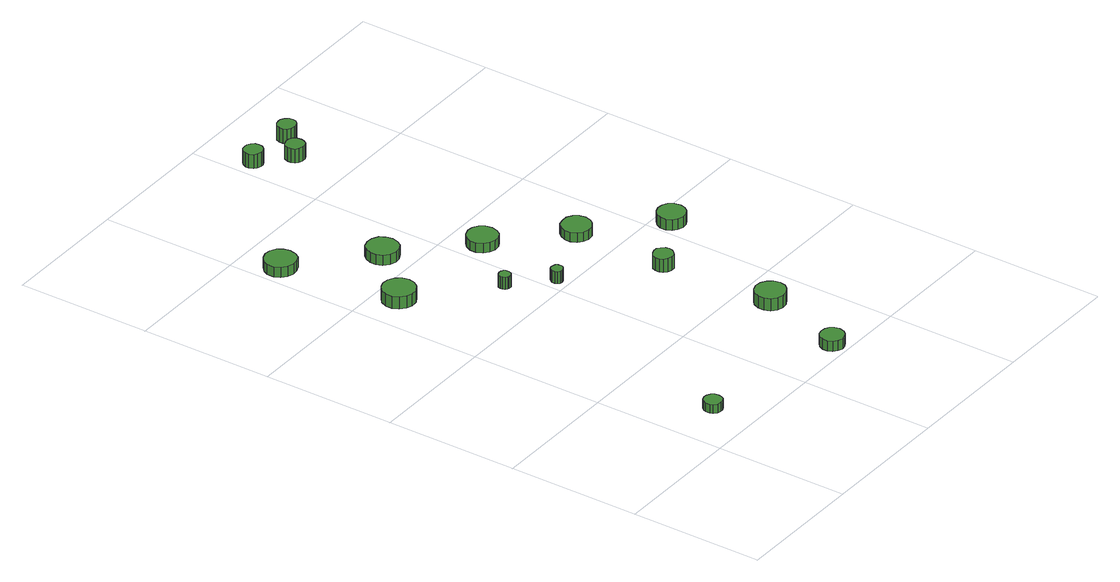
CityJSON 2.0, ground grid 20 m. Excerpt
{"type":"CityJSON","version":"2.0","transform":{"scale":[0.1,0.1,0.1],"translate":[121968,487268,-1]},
"CityObjects":{
"tree1":{"type":"SolitaryVegetationObject","attributes":{"function":"something"},"geometry":[{"type":"MultiSurface","lod":"1","boundaries":[[[0,1,2,3,4,5,6,7,8,9,10,11,12,13,14]],[[15,16,17,18,19,20,21,22,23,24,25,26,27,28,29]],[[0,29,28,1]],[[1,28,27,2]],[[2,27,26,3]],[[3,26,25,4]],[[4,25,24,5]],[[5,24,23,6]],[[6,23,22,7]],[[7,22,21,8]],[[8,21,20,9]],[[9,20,19,10]],[[10,19,18,11]],[[11,18,17,12]],[[12,17,16,13]],[[13,16,15,14]],[[14,15,29,0]]]}]},
"tree2":{"type":"SolitaryVegetationObject","attributes":{"function":"something"},"geometry":[{"type":"MultiSurface","lod":"1","boundaries":[[[30,31,32,33,34,35,36,37,38,39,40,41,42,43,44]],[[45,46,47,48,49,50,51,52,53,54,55,56,57,58,59]],[[30,59,58,31]],[[31,58,57,32]],[[32,57,56,33]],[[33,56,55,34]],[[34,55,54,35]],[[35,54,53,36]],[[36,53,52,37]],[[37,52,51,38]],[[38,51,50,39]],[[39,50,49,40]],[[40,49,48,41]],[[41,48,47,42]],[[42,47,46,43]],[[43,46,45,44]],[[44,45,59,30]]]}]},
"tree3":{"type":"SolitaryVegetationObject","attributes":{"function":"something"},"geometry":[{"type":"MultiSurface","lod":"1","boundaries":[[[60,61,62,63,64,65,66,67,68,69,70,71,72,73,74]],[[75,76,77,78,79,80,81,82,83,84,85,86,87,88,89]],[[60,89,88,61]],[[61,88,87,62]],[[62,87,86,63]],[[63,86,85,64]],[[64,85,84,65]],[[65,84,83,66]],[[66,83,82,67]],[[67,82,81,68]],[[68,81,80,69]],[[69,80,79,70]],[[70,79,78,71]],[[71,78,77,72]],[[72,77,76,73]],[[73,76,75,74]],[[74,75,89,60]]]}]},
"tree4":{"type":"SolitaryVegetationObject","attributes":{"function":"something"},"geometry":[{"type":"MultiSurface","lod":"1","boundaries":[[[90,91,92,93,94,95,96,97,98,99,100,101,102,103,104]],[[105,106,107,108,109,110,111,112,113,114,115,116,117,118,119]],[[90,119,118,91]],[[91,118,117,92]],[[92,117,116,93]],[[93,116,115,94]],[[94,115,114,95]],[[95,114,113,96]],[[96,113,112,97]],[[97,112,111,98]],[[98,111,110,99]],[[99,110,109,100]],[[100,109,108,101]],[[101,108,107,102]],[[102,107,106,103]],[[103,106,105,104]],[[104,105,119,90]]]}]},
"tree5":{"type":"SolitaryVegetationObject","attributes":{"function":"something"},"geometry":[{"type":"MultiSurface","lod":"1","boundaries":[[[120,121,122,123,124,125,126,127,128,129,130,131,132,133,134]],[[135,136,137,138,139,140,141,142,143,144,145,146,147,148,149]],[[120,149,148,121]],[[121,148,147,122]],[[122,147,146,123]],[[123,146,145,124]],[[124,145,144,125]],[[125,144,143,126]],[[126,143,142,127]],[[127,142,141,128]],[[128,141,140,129]],[[129,140,139,130]],[[130,139,138,131]],[[131,138,137,132]],[[132,137,136,133]],[[133,136,135,134]],[[134,135,149,120]]]}]},
"tree6":{"type":"SolitaryVegetationObject","attributes":{"function":"something"},"geometry":[{"type":"MultiSurface","lod":"1","boundaries":[[[150,151,152,153,154,155,156,157,158,159,160,161,162,163,164]],[[165,166,167,168,169,170,171,172,173,174,175,176,177,178,179]],[[150,179,178,151]],[[151,178,177,152]],[[152,177,176,153]],[[153,176,175,154]],[[154,175,174,155]],[[155,174,173,156]],[[156,173,172,157]],[[157,172,171,158]],[[158,171,170,159]],[[159,170,169,160]],[[160,169,168,161]],[[161,168,167,162]],[[162,167,166,163]],[[163,166,165,164]],[[164,165,179,150]]]}]},
"tree7":{"type":"SolitaryVegetationObject","attributes":{"function":"something"},"geometry":[{"type":"MultiSurface","lod":"1","boundaries":[[[180,181,182,183,184,185,186,187,188,189,190,191,192,193,194]],[[195,196,197,198,199,200,201,202,203,204,205,206,207,208,209]],[[180,209,208,181]],[[181,208,207,182]],[[182,207,206,183]],[[183,206,205,184]],[[184,205,204,185]],[[185,204,203,186]],[[186,203,202,187]],[[187,202,201,188]],[[188,201,200,189]],[[189,200,199,190]],[[190,199,198,191]],[[191,198,197,192]],[[192,197,196,193]],[[193,196,195,194]],[[194,195,209,180]]]}]},
"tree8":{"type":"SolitaryVegetationObject","attributes":{"function":"something"},"geometry":[{"type":"MultiSurface","lod":"1","boundaries":[[[210,211,212,213,214,215,216,217,218,219,220,221,222,223,224]],[[225,226,227,228,229,230,231,232,233,234,235,236,237,238,239]],[[210,239,238,211]],[[211,238,237,212]],[[212,237,236,213]],[[213,236,235,214]],[[214,235,234,215]],[[215,234,233,216]],[[216,233,232,217]],[[217,232,231,218]],[[218,231,230,219]],[[219,230,229,220]],[[220,229,228,221]],[[221,228,227,222]],[[222,227,226,223]],[[223,226,225,224]],[[224,225,239,210]]]}]},
"tree9":{"type":"SolitaryVegetationObject","attributes":{"function":"something"},"geometry":[{"type":"MultiSurface","lod":"1","boundaries":[[[240,241,242,243,244,245,246,247,248,249,250,251,252,253,254]],[[255,256,257,258,259,260,261,262,263,264,265,266,267,268,269]],[[240,269,268,241]],[[241,268,267,242]],[[242,267,266,243]],[[243,266,265,244]],[[244,265,264,245]],[[245,264,263,246]],[[246,263,262,247]],[[247,262,261,248]],[[248,261,260,249]],[[249,260,259,250]],[[250,259,258,251]],[[251,258,257,252]],[[252,257,256,253]],[[253,256,255,254]],[[254,255,269,240]]]}]},
"tree10":{"type":"SolitaryVegetationObject","attributes":{"function":"something"},"geometry":[{"type":"MultiSurface","lod":"1","boundaries":[[[270,271,272,273,274,275,276,277,278,279,280,281,282,283,284]],[[285,286,287,288,289,290,291,292,293,294,295,296,297,298,299]],[[270,299,298,271]],[[271,298,297,272]],[[272,297,296,273]],[[273,296,295,274]],[[274,295,294,275]],[[275,294,293,276]],[[276,293,292,277]],[[277,292,291,278]],[[278,291,290,279]],[[279,290,289,280]],[[280,289,288,281]],[[281,288,287,282]],[[282,287,286,283]],[[283,286,285,284]],[[284,285,299,270]]]}]},
"tree11":{"type":"SolitaryVegetationObject","attributes":{"function":"something"},"geometry":[{"type":"MultiSurface","lod":"1","boundaries":[[[300,301,302,303,304,305,306,307,308,309,310,311,312,313,314]],[[315,316,317,318,319,320,321,322,323,324,325,326,327,328,329]],[[300,329,328,301]],[[301,328,327,302]],[[302,327,326,303]],[[303,326,325,304]],[[304,325,324,305]],[[305,324,323,306]],[[306,323,322,307]],[[307,322,321,308]],[[308,321,320,309]],[[309,320,319,310]],[[310,319,318,311]],[[311,318,317,312]],[[312,317,316,313]],[[313,316,315,314]],[[314,315,329,300]]]}]},
"tree12":{"type":"SolitaryVegetationObject","attributes":{"function":"something"},"geometry":[{"type":"MultiSurface","lod":"1","boundaries":[[[330,331,332,333,334,335,336,337,338,339,340,341,342,343,344]],[[345,346,347,348,349,350,351,352,353,354,355,356,357,358,359]],[[330,359,358,331]],[[331,358,357,332]],[[332,357,356,333]],[[333,356,355,334]],[[334,355,354,335]],[[335,354,353,336]],[[336,353,352,337]],[[337,352,351,338]],[[338,351,350,339]],[[339,350,349,340]],[[340,349,348,341]],[[341,348,347,342]],[[342,347,346,343]],[[343,346,345,344]],[[344,345,359,330]]]}]},
"tree13":{"type":"SolitaryVegetationObject","attributes":{"function":"something"},"geometry":[{"type":"MultiSurface","lod":"1","boundaries":[[[360,361,362,363,364,365,366,367,368,369,370,371,372,373,374]],[[375,376,377,378,379,380,381,382,383,384,385,386,387,388,389]],[[360,389,388,361]],[[361,388,387,362]],[[362,387,386,363]],[[363,386,385,364]],[[364,385,384,365]],[[365,384,383,366]],[[366,383,382,367]],[[367,382,381,368]],[[368,381,380,369]],[[369,380,379,370]],[[370,379,378,371]],[[371,378,377,372]],[[372,377,376,373]],[[373,376,375,374]],[[374,375,389,360]]]}]},
"tree14":{"type":"SolitaryVegetationObject","attributes":{"function":"something"},"geometry":[{"type":"MultiSurface","lod":"1","boundaries":[[[390,391,392,393,394,395,396,397,398,399,400,401,402,403,404]],[[405,406,407,408,409,410,411,412,413,414,415,416,417,418,419]],[[390,419,418,391]],[[391,418,417,392]],[[392,417,416,393]],[[393,416,415,394]],[[394,415,414,395]],[[395,414,413,396]],[[396,413,412,397]],[[397,412,411,398]],[[398,411,410,399]],[[399,410,409,400]],[[400,409,408,401]],[[401,408,407,402]],[[402,407,406,403]],[[403,406,405,404]],[[404,405,419,390]]]}]},
"tree15":{"type":"SolitaryVegetationObject","attributes":{"function":"something"},"geometry":[{"type":"MultiSurface","lod":"1","boundaries":[[[420,421,422,423,424,425,426,427,428,429,430,431,432,433,434]],[[435,436,437,438,439,440,441,442,443,444,445,446,447,448,449]],[[420,449,448,421]],[[421,448,447,422]],[[422,447,446,423]],[[423,446,445,424]],[[424,445,444,425]],[[425,444,443,426]],[[426,443,442,427]],[[427,442,441,428]],[[428,441,440,429]],[[429,440,439,430]],[[430,439,438,431]],[[431,438,437,432]],[[432,437,436,433]],[[433,436,435,434]],[[434,435,449,420]]]}]}
},
"vertices":[
[91,65,20],[90,71,20],[87,75,20],[82,78,20],[77,79,20],[71,77,20],[67,73,20],[65,68,20],[65,62,20],[67,57,20],[71,53,20],[77,52,20],[82,52,20],[87,55,20],[90,60,20],[90,60,6],[87,55,6],[82,52,6],[77,52,6],[71,53,6],[67,57,6],[65,62,6],[65,68,6],[67,73,6],[71,77,6],[77,79,6],[82,78,6],[87,75,6],[90,71,6],[91,65,6],
[83,565,26],[81,575,26],[75,583,26],[66,588,26],[56,589,26],[47,586,26],[39,579,26],[35,570,26],[35,560,26],[39,551,26],[47,544,26],[56,541,26],[66,542,26],[75,547,26],[81,555,26],[81,555,7],[75,547,7],[66,542,7],[56,541,7],[47,544,7],[39,551,7],[35,560,7],[35,570,7],[39,579,7],[47,586,7],[56,589,7],[66,588,7],[75,583,7],[81,575,7],[83,565,7],
[55,740,23],[53,749,23],[48,757,23],[39,762,23],[30,763,23],[21,760,23],[13,753,23],[9,745,23],[9,735,23],[13,726,23],[21,720,23],[30,717,23],[39,718,23],[48,722,23],[53,730,23],[53,730,7],[48,722,7],[39,718,7],[30,717,7],[21,720,7],[13,726,7],[9,735,7],[9,745,7],[13,753,7],[21,760,7],[30,763,7],[39,762,7],[48,757,7],[53,749,7],[55,740,7],
[316,24,23],[314,31,23],[310,37,23],[304,40,23],[297,41,23],[290,39,23],[284,34,23],[281,27,23],[281,20,23],[284,13,23],[290,8,23],[297,6,23],[304,7,23],[310,11,23],[314,16,23],[314,16,7],[310,11,7],[304,7,7],[297,6,7],[290,8,7],[284,13,7],[281,20,7],[281,27,7],[284,34,7],[290,39,7],[297,41,7],[304,40,7],[310,37,7],[314,31,7],[316,24,7],
[176,467,26],[175,471,26],[173,474,26],[170,476,26],[166,476,26],[163,475,26],[160,473,26],[159,469,26],[159,466,26],[160,462,26],[163,460,26],[166,459,26],[170,459,26],[173,461,26],[175,464,26],[175,464,7],[173,461,7],[170,459,7],[166,459,7],[163,460,7],[160,462,7],[159,466,7],[159,469,7],[160,473,7],[163,475,7],[166,476,7],[170,476,7],[173,474,7],[175,471,7],[176,467,7],
[158,644,23],[156,654,23],[151,662,23],[142,667,23],[133,668,23],[123,665,23],[116,658,23],[112,649,23],[112,640,23],[116,631,23],[123,624,23],[133,621,23],[142,622,23],[151,627,23],[156,635,23],[156,635,7],[151,627,7],[142,622,7],[133,621,7],[123,624,7],[116,631,7],[112,640,7],[112,649,7],[116,658,7],[123,665,7],[133,668,7],[142,667,7],[151,662,7],[156,654,7],[158,644,7],
[228,418,26],[227,422,26],[225,425,26],[222,426,26],[218,427,26],[215,426,26],[212,423,26],[211,420,26],[211,416,26],[212,413,26],[215,410,26],[218,409,26],[222,410,26],[225,412,26],[227,414,26],[227,414,7],[225,412,7],[222,410,7],[218,409,7],[215,410,7],[212,413,7],[211,416,7],[211,420,7],[212,423,7],[215,426,7],[218,427,7],[222,426,7],[225,425,7],[227,422,7],[228,418,7],
[361,152,26],[359,162,26],[353,169,26],[345,174,26],[336,175,26],[327,172,26],[320,166,26],[316,157,26],[316,148,26],[320,139,26],[327,133,26],[336,130,26],[345,131,26],[353,136,26],[359,143,26],[359,143,7],[353,136,7],[345,131,7],[336,130,7],[327,133,7],[320,139,7],[316,148,7],[316,157,7],[320,166,7],[327,172,7],[336,175,7],[345,174,7],[353,169,7],[359,162,7],[361,152,7],
[258,551,22],[256,561,22],[251,568,22],[243,573,22],[234,574,22],[225,571,22],[218,565,22],[214,556,22],[214,547,22],[218,538,22],[225,532,22],[234,529,22],[243,530,22],[251,535,22],[256,542,22],[256,542,7],[251,535,7],[243,530,7],[234,529,7],[225,532,7],[218,538,7],[214,547,7],[214,556,7],[218,565,7],[225,571,7],[234,574,7],[243,573,7],[251,568,7],[256,561,7],[258,551,7],
[343,321,28],[342,326,28],[338,331,28],[333,335,28],[327,335,28],[321,333,28],[316,329,28],[314,324,28],[314,317,28],[316,312,28],[321,308,28],[327,306,28],[333,306,28],[338,310,28],[342,315,28],[342,315,7],[338,310,7],[333,306,7],[327,306,7],[321,308,7],[316,312,7],[314,317,7],[314,324,7],[316,329,7],[321,333,7],[327,335,7],[333,335,7],[338,331,7],[342,326,7],[343,321,7],
[351,463,22],[349,472,22],[344,479,22],[336,484,22],[327,484,22],[318,482,22],[312,476,22],[308,467,22],[308,458,22],[312,450,22],[318,444,22],[327,441,22],[336,442,22],[344,447,22],[349,454,22],[349,454,7],[344,447,7],[336,442,7],[327,441,7],[318,444,7],[312,450,7],[308,458,7],[308,467,7],[312,476,7],[318,482,7],[327,484,7],[336,484,7],[344,479,7],[349,472,7],[351,463,7],
[238,918,31],[237,923,31],[233,928,31],[228,931,31],[223,931,31],[217,930,31],[213,926,31],[210,920,31],[210,915,31],[213,909,31],[217,906,31],[223,904,31],[228,904,31],[233,907,31],[237,912,31],[237,912,9],[233,907,9],[228,904,9],[223,904,9],[217,906,9],[213,909,9],[210,915,9],[210,920,9],[213,926,9],[217,930,9],[223,931,9],[228,931,9],[233,928,9],[237,923,9],[238,918,9],
[281,879,31],[280,885,31],[277,890,31],[272,893,31],[266,893,31],[260,891,31],[256,888,31],[254,882,31],[254,877,31],[256,871,31],[260,868,31],[266,866,31],[272,866,31],[277,869,31],[280,874,31],[280,874,9],[277,869,9],[272,866,9],[266,866,9],[260,868,9],[256,871,9],[254,877,9],[254,882,9],[256,888,9],[260,891,9],[266,893,9],[272,893,9],[277,890,9],[280,885,9],[281,879,9],
[446,374,24],[444,383,24],[439,390,24],[432,394,24],[423,395,24],[415,392,24],[409,386,24],[405,379,24],[405,370,24],[409,362,24],[415,357,24],[423,354,24],[432,355,24],[439,359,24],[444,366,24],[444,366,7],[439,359,7],[432,355,7],[423,354,7],[415,357,7],[409,362,7],[405,370,7],[405,379,7],[409,386,7],[415,392,7],[423,395,7],[432,394,7],[439,390,7],[444,383,7],[446,374,7],
[314,916,32],[313,921,32],[309,926,32],[304,929,32],[299,929,32],[294,928,32],[289,924,32],[287,919,32],[287,913,32],[289,908,32],[294,904,32],[299,903,32],[304,903,32],[309,906,32],[313,910,32],[313,910,9],[309,906,9],[304,903,9],[299,903,9],[294,904,9],[289,908,9],[287,913,9],[287,919,9],[289,924,9],[294,928,9],[299,929,9],[304,929,9],[309,926,9],[313,921,9],[314,916,9]
]}
